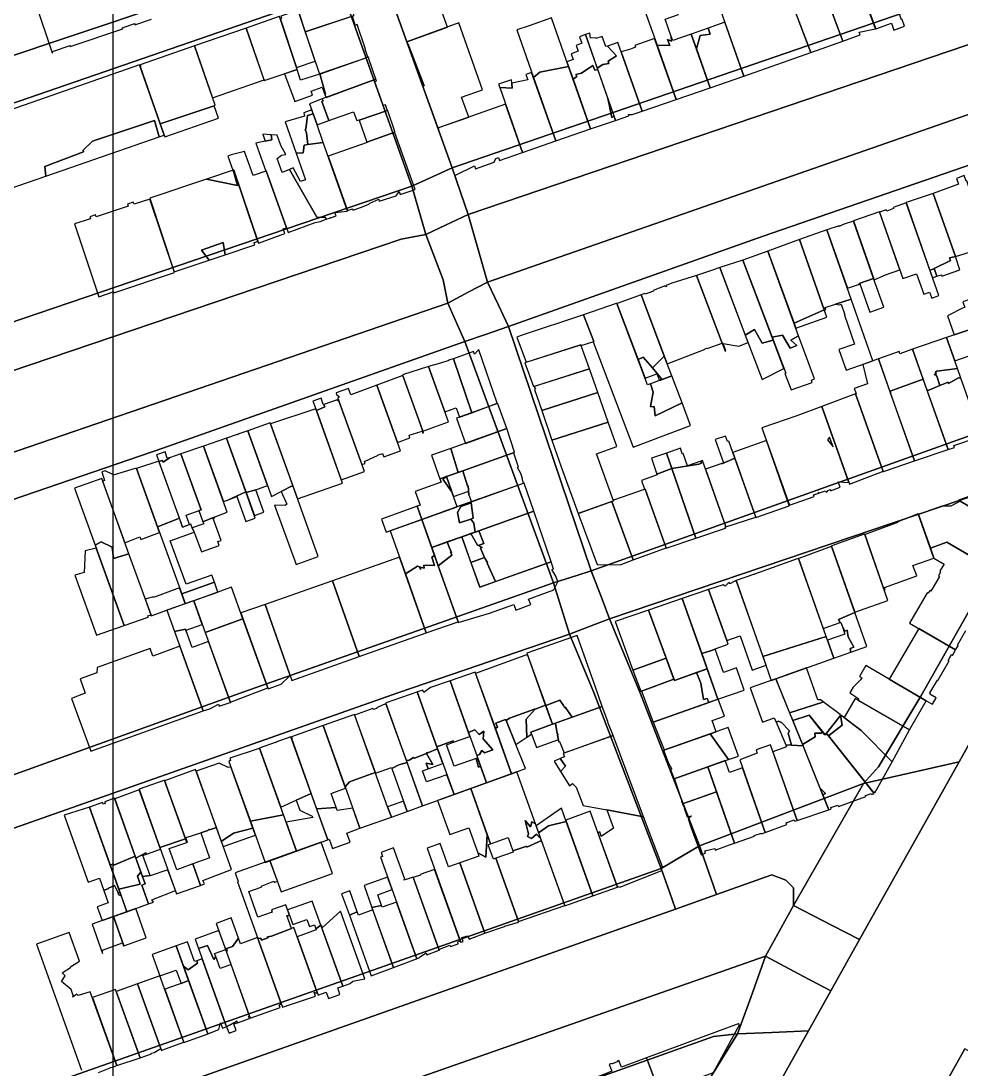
# Model space of a CAD drawing. Header units: metres. Extents: x -192 to 539, y -156 to 372.
# Drawn here: x -14.8 to 136.8, y 11.1 to 180.3 of the extents above; entities that cross this region are included whole.
import ezdxf

# ---------------------------------------------------------------- set-up
doc = ezdxf.new("R2010")
doc.units = ezdxf.units.M

msp = doc.modelspace()

# ---------------------------------------------------------------- linework, layer by layer
at = {"color": 7}
msp.add_lwpolyline([(0, 0), (399, 0), (399, 299), (0, 299)], close=True, dxfattribs=at)
at = {"color": 3}
for points in [[(176.33, 198.41), (166.2, 229.59), (43.32, 188.28), (54.75, 156.58), (176.33, 198.41)], [(34.66, 191.77), (23.58, 223.76), (-97.55, 182.71), (-86.22, 151.22), (34.66, 191.77)], [(-82.69, 144.05), (-72.37, 112.56), (48.25, 153.62), (36.92, 185.35), (-82.69, 144.05)], [(185.23, 169.32), (183.14, 170.36), (180.85, 171.2), (161.66, 165.14), (104.93, 145.53), (63.84, 130.93), (77.19, 91.5), (158.95, 120.71), (165.65, 132.63), (171.12, 142.36), (185.23, 167.44), (185.23, 169.32)], [(71.11, 89.59), (56.79, 128.53), (8.05, 111.32), (-63.04, 86.95), (-57.51, 71.62), (-48.51, 46.94), (21.12, 72), (71.11, 89.59)], [(121.09, 57.2), (123.55, 59.87), (130.38, 71.27), (151.02, 107.78), (80.11, 83.78), (85.12, 71.68), (94.64, 47.15), (121.09, 57.2)], [(88.48, 43.45), (77.61, 71.89), (73.65, 81.28), (46.12, 71.89), (-43.38, 40.38), (-44.82, 38.12), (-31.49, 1.2), (88.48, 43.45)], [(-7.37, -70.5), (-5.68, -75.34), (8.35, -70.5), (80.08, -45.78), (80.69, -37.98), (80.49, -28.96), (82.54, -17.47), (86.43, -7.21), (92.38, 3.25), (100.79, 16.79), (96.89, 16.38), (35.37, -5.57), (-22.87, -26.09), (-7.37, -70.5)]]:
    msp.add_lwpolyline(points, close=True, dxfattribs=at)
at = {"color": 0}
for points in [[(178.97, 189.99), (177.69, 194.09), (176.33, 198.41), (54.75, 156.58), (56.11, 152.62), (57.34, 149.05), (163.6, 185.16), (178.97, 189.99)], [(36.92, 185.35), (35.99, 188.01), (34.66, 191.77), (-86.22, 151.22), (-84.56, 147.86), (-82.69, 144.05), (36.92, 185.35)], [(54.75, 156.58), (43.32, 188.28), (40.29, 186.9), (36.92, 185.35), (48.25, 153.62), (51.1, 154.92), (54.75, 156.58)], [(185.23, 169.32), (187.46, 174.21), (190.1, 179.97), (179.7, 179.71), (60.46, 138.13), (62.22, 134.4), (63.84, 130.93), (104.93, 145.53), (161.66, 165.14), (180.85, 171.2), (183.14, 170.36), (185.23, 169.32)], [(57.34, 149.05), (56.11, 152.62), (54.75, 156.58), (51.1, 154.92), (48.25, 153.62), (49.23, 150.27), (50.52, 145.81), (53.67, 147.3), (57.34, 149.05)], [(50.52, 145.81), (49.23, 150.27), (48.25, 153.62), (-72.37, 112.56), (-71.35, 109.15), (-69.6, 103.25), (-68.34, 106.27), (-43.41, 114.58), (46.49, 145.05), (50.52, 145.81)], [(60.46, 138.13), (57.34, 149.05), (53.67, 147.3), (50.52, 145.81), (53.29, 138.51), (54.05, 134.73), (57.33, 136.47), (60.46, 138.13)], [(63.84, 130.93), (62.22, 134.4), (60.46, 138.13), (57.33, 136.47), (54.05, 134.73), (55.28, 131.93), (56.79, 128.53), (59.94, 129.6), (63.84, 130.93)], [(56.79, 128.53), (55.28, 131.93), (54.05, 134.73), (-64.81, 93.93), (-63.82, 90), (-63.04, 86.95), (8.05, 111.32), (56.79, 128.53)], [(77.19, 91.5), (63.84, 130.93), (59.94, 129.6), (56.79, 128.53), (71.11, 89.59), (74.85, 90.76), (77.19, 91.5)], [(151.02, 107.78), (154.23, 113.01), (158.95, 120.71), (77.19, 91.5), (78.92, 86.94), (80.11, 83.78), (151.02, 107.78)], [(160.3, 102.45), (155.9, 104.98), (151.02, 107.78), (130.38, 71.27), (123.55, 59.87), (121.09, 57.2), (130.14, 59.26), (136.52, 60.71), (142.89, 72.1), (160.3, 102.45)], [(80.11, 83.78), (78.92, 86.94), (77.19, 91.5), (74.85, 90.76), (71.11, 89.59), (72.59, 84.76), (73.65, 81.28), (77.86, 82.91), (80.11, 83.78)], [(73.65, 81.28), (72.59, 84.76), (71.11, 89.59), (21.12, 72), (-48.51, 46.94), (-47.05, 43.45), (-44.82, 38.12), (-43.38, 40.38), (46.12, 71.89), (73.65, 81.28)], [(85.12, 71.68), (80.11, 83.78), (77.86, 82.91), (73.65, 81.28), (77.61, 71.89), (88.48, 43.45), (92.16, 45.66), (94.64, 47.15), (85.12, 71.68)], [(120.48, 32.01), (136.52, 60.71), (130.14, 59.26), (121.09, 57.2), (116.1, 48.48), (109.81, 37.5), (116.07, 34.28), (120.48, 32.01)], [(109.81, 37.5), (116.1, 48.48), (121.09, 57.2), (94.64, 47.15), (96.48, 41.94), (97.42, 39.28), (106.33, 42.43), (108.58, 41.61), (109.81, 40.38), (109.81, 37.5)], [(97.42, 39.28), (96.48, 41.94), (94.64, 47.15), (92.16, 45.66), (88.48, 43.45), (89.81, 39.71), (90.79, 36.93), (97.42, 39.28)], [(90.79, 36.93), (89.81, 39.71), (88.48, 43.45), (-31.49, 1.2), (-30.37, -1.54), (-28.82, -5.37), (90.79, 36.93)], [(120.48, 32.01), (116.07, 34.28), (109.81, 37.5), (105.3, 29.3), (111.43, 26.05), (115.84, 23.71), (120.48, 32.01)], [(100.79, 16.79), (102.91, 22.67), (105.3, 29.3), (-25.33, -16.45), (-24.03, -21.57), (-22.87, -26.09), (35.37, -5.57), (96.89, 16.38), (100.79, 16.79)], [(115.84, 23.71), (111.43, 26.05), (105.3, 29.3), (102.91, 22.67), (100.79, 16.79), (106.34, 17.03), (112.24, 17.29), (115.84, 23.71)], [(90.43, -46.97), (92.38, -29.98), (93.61, -20.95), (97.1, -10.9), (103.25, 1.2), (112.24, 17.29), (106.34, 17.03), (100.79, 16.79), (92.38, 3.25), (86.43, -7.21), (82.54, -17.47), (80.49, -28.96), (80.69, -37.98), (80.08, -45.78), (84.72, -46.31), (90.43, -46.97)], [(115.01, -83.88), (124.25, -83.61), (121.89, -82.76), (120.7, -81.44), (120.46, -78.46), (122.96, -39.06), (123.92, -32.25), (125.23, -27.24), (143.85, 4.07), (147.14, 9), (142.21, 11.75), (137.47, 14.39), (116.37, -23.42), (114.32, -29.36), (112.44, -70.5), (111.95, -79.05), (112.09, -83.97), (115.01, -83.88)]]:
    msp.add_lwpolyline(points, close=True, dxfattribs=at)
at = {"color": 1}
for points in [[(119.9, 193.59), (120.81, 192.06), (121.4, 190.31), (121.27, 190.28), (121.55, 189.56), (121.08, 189.38), (119.8, 188.81), (119.76, 188.94), (119.44, 188.81), (123.08, 178.97), (125.65, 179.91), (126.03, 178.78), (127.75, 179.41), (127.36, 180.5), (127.26, 180.47), (122.37, 194.31), (121.6, 194.28), (121.31, 194.53), (121.41, 194.25), (119.7, 194.12), (119.9, 193.59)], [(112.49, 191.12), (117.78, 177), (120.56, 178.03), (120.42, 178.44), (123.06, 179), (119.44, 188.81), (118.81, 190.47), (118.27, 191.94), (118.12, 191.88), (118.09, 191.97), (112.49, 191.12)], [(89.18, 187.22), (84.57, 185.59), (84.73, 185.41), (84.62, 185.38), (87.8, 176.34), (89.84, 176.31), (89.48, 177.28), (90.12, 177.03), (90.09, 177.78), (89.12, 180.53), (91.27, 181.31), (89.18, 187.22)], [(108.8, 185.28), (104.76, 183.88), (102.7, 185.84), (102.32, 185.62), (101.95, 186.19), (101.26, 185.91), (101.56, 185), (97.52, 183.5), (101.81, 171.34), (112.59, 175.16), (108.8, 185.28)], [(37.41, 184.44), (30.27, 182.06), (30.34, 181.88), (30.11, 182), (29.92, 181.94), (31.05, 178.53), (38.91, 181.16), (38.88, 181.28), (38.78, 181.47), (37.8, 184.5), (37.42, 184.38), (37.41, 184.44)], [(55.91, 184.62), (58.23, 185.5), (58.05, 185.88), (45.76, 181.44), (47.42, 176.91), (53.99, 179.28), (53.13, 181.62), (56.24, 182.75), (55.9, 183.72), (55.96, 183.72), (55.91, 184.62)], [(117.78, 177), (115.18, 183.94), (109.73, 182.78), (112.59, 175.16), (117.78, 177)], [(29.73, 172.44), (26.89, 180.97), (26.81, 181), (21.5, 179.09), (24.42, 170.66), (29.73, 172.44)], [(27.02, 180.56), (29.61, 172.78), (32.63, 173.78), (29.92, 181.94), (27.09, 181.03), (27.21, 180.69), (27.02, 180.56)], [(33.32, 171.69), (41.16, 174.41), (40.69, 175.69), (40.78, 175.72), (39.41, 179.69), (39.11, 179.59), (38.65, 181.06), (31.05, 178.53), (33.32, 171.69)], [(50.21, 169.81), (49.95, 169.84), (52.41, 163), (57.41, 164.75), (56.27, 167.97), (59.66, 169.16), (55.8, 179.94), (47.42, 176.91), (47.53, 176.59), (47.59, 176.62), (50.21, 169.81)], [(73.52, 172.94), (70.77, 180.75), (67.16, 179.5), (65.16, 178.81), (67.85, 171.16), (68.88, 172), (73.52, 172.94)], [(96.39, 178.16), (94.74, 177.91), (94.15, 175.75), (96.37, 169.47), (101.81, 171.34), (98.74, 180.06), (96.06, 179.09), (96.39, 178.16)], [(21.48, 179.12), (13.17, 176.25), (16.08, 167.88), (24.39, 170.75), (21.48, 179.12)], [(78.23, 172.44), (76.25, 178.06), (75.3, 177.72), (75.69, 176.66), (74.75, 176.31), (75.08, 175.38), (73.95, 174.97), (74.28, 174.03), (73.27, 173.66), (74.25, 170.88), (74.84, 171.28), (74.7, 171.62), (75.62, 171.84), (77.43, 173.09), (77.77, 172.31), (78.23, 172.44)], [(78.15, 172.66), (79.03, 173.22), (80.04, 173.38), (79.89, 173.75), (81.27, 174.62), (79.8, 176.22), (79.52, 176.12), (78.94, 177.78), (77.92, 177.44), (77.88, 177.56), (77.05, 177.5), (76.95, 178.31), (76.25, 178.06), (78.15, 172.66)], [(89.48, 177.28), (89.84, 176.31), (87.8, 176.34), (90.89, 167.59), (96.37, 169.47), (93.31, 178.12), (90.34, 177.09), (90.09, 177.78), (90.12, 177.03), (89.48, 177.28)], [(94.74, 177.91), (96.39, 178.16), (96.06, 179.09), (93.31, 178.12), (94.15, 175.75), (94.74, 177.91)], [(16.5, 166.66), (13.17, 176.25), (4.4, 173.19), (4.49, 172.94), (4.4, 172.94), (7.62, 163.66), (16.32, 166.59), (16.5, 166.66)], [(83.81, 165.16), (85.41, 165.72), (81.49, 176.81), (79.8, 176.22), (81.27, 174.62), (79.89, 173.75), (80.04, 173.38), (79.03, 173.22), (78.15, 172.66), (81.12, 164.22), (83.25, 164.97), (83.17, 165.19), (83.81, 165.16)], [(84.33, 176.03), (83.51, 175.69), (82.03, 175.28), (85.41, 165.72), (90.89, 167.59), (87.41, 177.44), (84.23, 176.31), (84.33, 176.03)], [(33.38, 171.72), (34.32, 168.44), (34.21, 168.41), (34.39, 167.91), (42.44, 170.88), (41.31, 174.16), (41.28, 174.28), (41.23, 174.44), (33.38, 171.72)], [(-3.29, 160.84), (6.73, 164.19), (7.49, 161.56), (8.26, 161.84), (4.32, 173.16), (-17.7, 165.5), (-17.62, 165.28), (-18.73, 165.16), (-20.33, 164.59), (-20.34, 164.5), (-16.56, 153.22), (-10.8, 155.22), (-11, 156.75), (-4.72, 159.12), (-4.8, 159.41), (-3.29, 160.84)], [(73.52, 172.94), (68.88, 172), (67.85, 171.16), (71.47, 160.91), (77.08, 162.84), (73.52, 172.94)], [(81.12, 164.22), (80.89, 164.91), (80.52, 164.69), (79.88, 167.78), (78.23, 172.44), (77.77, 172.31), (77.43, 173.09), (75.62, 171.84), (74.7, 171.62), (74.84, 171.28), (74.25, 170.88), (77.08, 162.84), (81.12, 164.22)], [(34.32, 168.44), (33.38, 171.72), (33.32, 171.69), (30.3, 170.69), (29.73, 172.44), (27.69, 171.75), (29.35, 167.25), (32.22, 168.31), (32, 168.91), (33.79, 169.56), (34.21, 168.41), (34.32, 168.44)], [(42.56, 170.53), (42.44, 170.88), (33.79, 167.69), (33.91, 167.38), (33.71, 167.28), (34.87, 164.19), (38.85, 165.59), (39.34, 164.19), (39.73, 164.31), (39.75, 164.25), (44.33, 165.84), (44.27, 165.94), (43.97, 166.72), (43.62, 166.62), (42.29, 170.44), (42.56, 170.53)], [(64.35, 170.22), (64.4, 169.44), (62.41, 169.53), (66.1, 159.03), (71.47, 160.91), (67.57, 171.94), (66.65, 171.62), (66.97, 170.75), (64.35, 170.22)], [(64.4, 169.44), (64.35, 170.22), (64.31, 170.78), (62.22, 170.06), (62.41, 169.53), (64.4, 169.44)], [(33.71, 167.28), (33.91, 167.38), (33.79, 167.69), (31.72, 166.91), (32.95, 163.5), (34.87, 164.19), (33.71, 167.28)], [(80.52, 164.69), (80.89, 164.91), (79.88, 167.78), (80.52, 164.69)], [(7.62, 163.66), (8.36, 161.56), (17.02, 164.56), (16.32, 166.59), (7.62, 163.66)], [(27.78, 164), (29.57, 158.94), (30.73, 159), (30.88, 160.22), (31.47, 160.31), (31.23, 162.19), (31.02, 162.75), (31.16, 162.78), (31.4, 165.03), (32.31, 165.28), (32.09, 165.91), (30.83, 165.44), (30.9, 164.88), (27.78, 164)], [(44.39, 165.78), (44.33, 165.84), (39.75, 164.25), (40.99, 160.72), (45.48, 162.31), (45.48, 162.41), (44.39, 165.78)], [(55.22, 155.28), (55.2, 155.34), (58.35, 156.88), (58.52, 156.41), (61.52, 157.47), (61.78, 158.06), (62.24, 158.22), (62.4, 157.75), (66.1, 159.03), (63.34, 166.84), (52.54, 163.03), (52.57, 162.97), (52.44, 162.91), (55.16, 155.25), (55.22, 155.28)], [(-10.8, 155.22), (7.49, 161.56), (6.73, 164.19), (-3.29, 160.84), (-4.8, 159.41), (-4.72, 159.12), (-11, 156.75), (-10.8, 155.22)], [(31.02, 162.75), (31.23, 162.19), (31.47, 160.31), (33.95, 160.66), (32.95, 163.5), (32.31, 165.28), (31.4, 165.03), (31.16, 162.78), (31.02, 162.75)], [(24.74, 156.09), (28.28, 146.12), (32.63, 147.72), (33.45, 147.91), (34.42, 148.25), (34.33, 148.56), (32.92, 148.59), (28.52, 156.31), (27.32, 155.81), (26.49, 158.06), (27.2, 158.62), (27.91, 158.69), (27.11, 160.16), (26.52, 161.84), (25.54, 161.91), (25.67, 161.06), (24.59, 160.84), (23.06, 160.53), (24.66, 156.03), (24.74, 156.09)], [(25.54, 161.91), (24.18, 161.97), (24.59, 160.84), (25.67, 161.06), (25.54, 161.91)], [(41.48, 150.84), (42.9, 151.5), (42.97, 151.16), (45.73, 152.06), (46.2, 152.72), (46.34, 152.28), (48.77, 153.09), (45.48, 162.22), (45.48, 162.31), (40.99, 160.72), (41.02, 160.66), (34.73, 158.44), (37.84, 149.66), (38.67, 149.94), (38.73, 149.75), (40.11, 150.22), (41.32, 150.72), (41.48, 150.84)], [(19.53, 156.19), (23.47, 144.41), (27.77, 145.94), (27.45, 146.72), (28.01, 146.88), (24.74, 156.09), (24.66, 156.03), (22.62, 155.31), (21.23, 159.19), (19.1, 158.66), (18.55, 158.47), (19.38, 156.16), (19.53, 156.19)], [(28.52, 156.31), (32.92, 148.59), (34.33, 148.56), (34.42, 148.25), (35.11, 148.5), (35.09, 148.56), (35.3, 148.56), (36.02, 148.81), (35.83, 149.34), (37.85, 149.59), (33.95, 160.66), (31.47, 160.31), (30.88, 160.22), (30.73, 159), (29.57, 158.94), (31.09, 154.62), (30.29, 154.34), (29.09, 156.56), (28.52, 156.31)], [(14.31, 143.25), (17.8, 144.5), (18.12, 142.5), (22.91, 144.12), (22.8, 144.53), (23.39, 144.66), (19.53, 156.19), (19.39, 156.16), (20.12, 153.69), (15.08, 154.72), (5.94, 151.66), (9.91, 139.78), (15.54, 141.66), (14.31, 143.25)], [(15.08, 154.72), (20.12, 153.69), (19.39, 156.16), (15.08, 154.72)], [(141.33, 143.91), (137.8, 154.44), (137.7, 154.41), (137.37, 155.31), (136.11, 154.84), (136.44, 153.94), (132.36, 152.41), (135.93, 142.25), (141.33, 143.91)], [(132.52, 140.31), (135.16, 141.59), (135, 142.03), (135.93, 142.25), (132.36, 152.41), (127.98, 150.97), (131.83, 140), (132.52, 140.31)], [(0.05, 136.53), (0.16, 136.41), (9.95, 139.66), (5.98, 151.53), (3.41, 150.69), (3.3, 151), (2.38, 150.69), (2.48, 150.38), (-2.68, 148.66), (-2.79, 148.97), (-3.72, 148.66), (-3.61, 148.34), (-6.19, 147.5), (-2.28, 135.75), (0.05, 136.53)], [(124.78, 149.78), (123.7, 149.41), (127.46, 138.69), (129.68, 139.47), (130.84, 136.16), (131.78, 136.5), (132.12, 135.53), (133.25, 135.94), (128, 150.91), (125.89, 150.16), (125.94, 150), (124.86, 149.56), (124.78, 149.78)], [(119.48, 148), (122.81, 138.5), (124.66, 139.28), (126.96, 140.12), (123.68, 149.47), (119.48, 148)], [(117.84, 147.41), (117.21, 147.09), (117.17, 147.22), (115.2, 146.56), (118.51, 137.16), (120.44, 137.81), (120.41, 137.91), (122.75, 138.69), (119.49, 147.97), (117.84, 147.41)], [(114.79, 133.62), (115.05, 133.69), (114.93, 134.03), (116.57, 134.56), (119.14, 135.34), (115.2, 146.56), (110.8, 144.97), (114.79, 133.62)], [(17.8, 144.5), (14.31, 143.25), (15.54, 141.66), (18.12, 142.5), (17.8, 144.5)], [(114.77, 133.66), (110.8, 144.97), (105.66, 143.09), (109.91, 131.47), (114.77, 133.66)], [(109.3, 127.44), (110.36, 127.91), (109.41, 128.75), (110.63, 129.47), (105.66, 143.09), (101.65, 141.66), (106.35, 129.25), (108.05, 129.53), (109.3, 127.44)], [(135.16, 141.59), (132.52, 140.31), (132.95, 139.06), (133.67, 139.28), (133.77, 139.09), (136.68, 140.12), (135.93, 142.25), (135, 142.03), (135.16, 141.59)], [(98.91, 127), (98.46, 128.19), (100.99, 127.78), (102.5, 128.38), (97.91, 140.47), (97.3, 140.25), (97.21, 140.22), (94.15, 139.19), (98.79, 126.97), (98.91, 127)], [(104.78, 128.28), (106.54, 128.75), (101.65, 141.66), (97.91, 140.47), (102.04, 129.56), (103.52, 130.47), (104.78, 128.28)], [(89.45, 124.94), (95.29, 127.16), (95.78, 127.44), (95.87, 127.38), (98.29, 128.28), (94.15, 139.19), (90.19, 137.94), (89.27, 137.56), (89.3, 137.41), (89.15, 137.34), (89.09, 137.5), (87.17, 136.78), (87.22, 136.66), (85.86, 136.16), (85.82, 136.28), (85.23, 136.06), (89.45, 124.94)], [(132.95, 139.06), (132.52, 140.31), (131.83, 140), (132.24, 138.81), (132.95, 139.06)], [(120.41, 137.91), (120.44, 137.81), (120.52, 137.84), (122.12, 133.28), (124.37, 134.06), (122.75, 138.69), (120.41, 137.91)], [(84.73, 125.62), (85.58, 126.03), (87.05, 124.28), (88.97, 126.19), (85.23, 136.06), (81.35, 134.69), (81.29, 134.69), (84.73, 125.62)], [(122.63, 125.41), (119.14, 135.34), (116.57, 134.56), (117.24, 134.47), (117.5, 134.56), (118.12, 132.81), (118.02, 132.78), (119.66, 128.09), (117.14, 127.22), (118.3, 123.91), (122.63, 125.41)], [(134.68, 132.66), (135.75, 129.59), (139.87, 131.03), (138.36, 135.34), (137.16, 134.91), (137.47, 134.03), (137.21, 133.94), (134.68, 132.66)], [(86.28, 121.53), (81.29, 134.69), (81.23, 134.69), (75.96, 132.84), (77.59, 128.53), (77.49, 128.5), (83.95, 111.5), (93.21, 115), (91.84, 118.62), (87.49, 116.53), (87.31, 118.03), (86.82, 117.97), (86.77, 118.06), (87.16, 120.38), (86.77, 121.72), (86.28, 121.53)], [(110.19, 130.69), (115.2, 132.47), (114.77, 133.66), (109.91, 131.47), (110.19, 130.69)], [(65.88, 129.5), (65.16, 129.25), (66.7, 125.19), (75.51, 128), (75.55, 127.91), (77.59, 128.53), (75.96, 132.84), (65.88, 129.5)], [(108.28, 124.16), (106.54, 128.75), (104.78, 128.28), (103.52, 130.47), (102.04, 129.56), (104.77, 122.38), (108.28, 124.16)], [(139.11, 123.34), (139.19, 123.12), (142.16, 124.06), (139.71, 130.97), (134.52, 129.19), (135.86, 125.41), (139.25, 126.59), (140.25, 123.75), (139.11, 123.34)], [(106.35, 129.25), (108.56, 123.44), (108.41, 123.38), (109.43, 120.72), (112.82, 121.91), (112.7, 122.28), (113.18, 122.5), (110.63, 129.47), (109.41, 128.75), (110.36, 127.91), (109.3, 127.44), (108.05, 129.53), (106.35, 129.25)], [(132.88, 122.94), (132.91, 123), (132.9, 123.06), (132.51, 123.19), (132.83, 123.25), (132.73, 123.56), (132.93, 123.75), (136.29, 124.16), (134.52, 129.19), (129.03, 127.28), (131.41, 120.56), (133.45, 121.41), (132.94, 122.94), (132.88, 122.94)], [(59.07, 127.19), (58.95, 127.12), (58.35, 126.5), (58.2, 126.91), (54.95, 125.75), (57.92, 117.03), (62.03, 118.56), (59.07, 127.19)], [(75.51, 128), (66.45, 125.09), (67.86, 121.25), (76.88, 124.12), (75.51, 128)], [(125.52, 120), (125.43, 120.5), (130.74, 122.44), (129.03, 127.28), (127, 126.56), (126.89, 126.91), (123.51, 125.72), (125.52, 120)], [(52.87, 125.03), (50.94, 124.47), (53.57, 117.19), (55.4, 117.84), (55.95, 116.31), (57.92, 117.03), (54.95, 125.75), (54.16, 125.5), (54.2, 125.44), (52.87, 125.03)], [(88.53, 122.53), (87.05, 124.28), (85.58, 126.03), (84.73, 125.62), (85.87, 122.59), (87.77, 123.34), (88.19, 122.25), (88.35, 122.31), (88.53, 122.53)], [(87.05, 124.28), (88.53, 122.53), (88.35, 122.31), (90.18, 123), (88.97, 126.19), (87.05, 124.28)], [(119.84, 120.09), (124.27, 107.53), (124.34, 107.53), (129.32, 109.28), (123.51, 125.72), (121, 124.84), (121.74, 121.72), (119.61, 120.97), (119.91, 120.12), (119.84, 120.09)], [(50.94, 124.47), (46.75, 123.16), (50.03, 114.06), (54.16, 115.56), (50.94, 124.47)], [(68.2, 120.91), (68.01, 120.81), (69.23, 117.38), (78.24, 120.28), (76.88, 124.12), (67.98, 121.28), (68.2, 120.91)], [(136.84, 122.62), (136.29, 124.16), (132.93, 123.75), (132.73, 123.56), (132.83, 123.25), (132.51, 123.19), (132.9, 123.06), (132.91, 123), (132.88, 122.94), (132.94, 122.94), (133.45, 121.41), (134.78, 121.97), (134.84, 121.78), (136.42, 122.66), (136.84, 122.62)], [(49.99, 113.72), (50.13, 113.78), (46.79, 123.03), (42.59, 121.5), (45.92, 112.25), (47.93, 113), (47.8, 113.41), (49.88, 114.06), (49.99, 113.72)], [(86.82, 117.97), (87.31, 118.03), (87.49, 116.53), (91.84, 118.62), (90.18, 123), (86.77, 121.72), (87.16, 120.38), (86.77, 118.06), (86.82, 117.97)], [(125.43, 120.5), (125.52, 120), (129.32, 109.28), (134.76, 111.09), (130.74, 122.44), (125.43, 120.5)], [(136.84, 122.62), (136.42, 122.66), (134.84, 121.78), (134.78, 121.97), (133.45, 121.41), (131.41, 120.56), (134.76, 111.09), (135.77, 111.44), (135.67, 111.72), (139.53, 113.03), (139.66, 112.72), (139.6, 113.06), (140.2, 112.91), (140.27, 112.94), (136.84, 122.62)], [(36.59, 119.59), (36.32, 119.38), (40.18, 108.66), (40.71, 108.84), (40.59, 109.19), (42.8, 110.16), (42.78, 110.22), (43.18, 110.34), (43.4, 110.41), (43.53, 110.47), (43.71, 109.91), (46.41, 110.91), (42.59, 121.5), (38.38, 119.94), (38.01, 120.94), (36.02, 120.22), (36.09, 120), (36.59, 119.59)], [(78.24, 120.28), (69.23, 117.38), (70.81, 112.59), (79.92, 115.53), (78.24, 120.28)], [(32.83, 117.41), (34.19, 118), (34.06, 118.38), (33.95, 118.34), (33.59, 119.38), (32.27, 118.91), (32.63, 117.91), (32.73, 117.69), (32.83, 117.41)], [(36.3, 118.88), (36.2, 119.12), (34.06, 118.38), (34.19, 118), (32.83, 117.41), (36.85, 106.19), (40.59, 107.53), (36.46, 118.94), (36.3, 118.88)], [(62.11, 118.47), (62.07, 118.5), (55.43, 116.16), (56.88, 112.09), (63.54, 114.47), (62.11, 118.47)], [(124.27, 107.53), (119.84, 120.09), (114.41, 118.03), (118.84, 105.5), (124.18, 107.53), (124.27, 107.53)], [(32.73, 117.69), (25.41, 115.25), (29.77, 103.16), (37.03, 105.66), (32.73, 117.69)], [(109.17, 102.12), (113.14, 103.5), (113.03, 103.78), (113.88, 104.06), (113.83, 104.19), (114, 104.09), (115, 104.41), (115.08, 104.19), (115.27, 104.28), (115.33, 104.5), (115.78, 104.66), (115.79, 104.44), (117.37, 105), (117.05, 105.88), (118.75, 105.75), (114.41, 118.03), (110.33, 116.56), (104.73, 114.59), (109.17, 102.12)], [(29.02, 105.28), (25.36, 115.38), (21.77, 114.12), (25.59, 103.53), (27.14, 104.34), (29.02, 105.28)], [(80.77, 102.81), (78.02, 110.41), (81.32, 111.56), (79.92, 115.53), (70.81, 112.59), (72.34, 108.31), (75.1, 100.75), (80.77, 102.81)], [(20.05, 113.53), (18.31, 112.94), (21.48, 104.16), (23.05, 104.59), (24.96, 105.28), (21.76, 114.12), (20.16, 113.56), (20.19, 113.5), (20.07, 113.47), (20.05, 113.53)], [(55.7, 107.38), (64.73, 110.59), (64.79, 110.69), (63.54, 114.47), (54.51, 111.25), (55.7, 107.38)], [(21.45, 104.25), (18.31, 112.94), (14.6, 111.62), (17.83, 102.72), (18.66, 103), (21.45, 104.25)], [(98.26, 108.78), (100.37, 109.72), (99.41, 112.44), (99.16, 112.41), (98.84, 113.25), (97.2, 112.69), (98.5, 108.94), (98.23, 108.84), (98.26, 108.78)], [(109.14, 102.06), (105.45, 112.53), (100.05, 110.62), (103.76, 100.12), (109.11, 102.03), (109.14, 102.06)], [(115.29, 112.66), (116.2, 111.53), (115.65, 113.09), (115.29, 112.66)], [(8.12, 109.06), (9.13, 109.78), (8.77, 109.69), (8.44, 110.72), (7.06, 110.25), (7.41, 109.22), (7.44, 109.16), (8.02, 109.34), (8.12, 109.06)], [(9.13, 109.78), (8.12, 109.06), (8.02, 109.34), (7.44, 109.16), (11.26, 98.56), (12.38, 98.97), (11.82, 100.5), (14.22, 101.38), (10.96, 110.41), (9.13, 109.78)], [(14.54, 99.41), (16.37, 100.16), (18.45, 101), (14.6, 111.62), (10.96, 110.41), (14.22, 101.38), (13.88, 101.25), (14.54, 99.41)], [(52.77, 106.34), (55.7, 107.38), (54.51, 111.25), (51.43, 110.16), (52.77, 106.34)], [(66.09, 106.41), (65.8, 107.25), (65.3, 108.19), (65.46, 108.25), (64.68, 110.53), (64.73, 110.59), (56.48, 107.66), (57.24, 105.22), (57.3, 105.25), (57.45, 103.81), (57.87, 102.66), (66.25, 105.66), (66.02, 106.41), (66.09, 106.41)], [(89.31, 110.53), (86.88, 109.72), (87.77, 107.12), (90.17, 108.06), (89.31, 110.53)], [(94.88, 109.22), (92.69, 108.47), (92.01, 110.44), (91.88, 110.41), (91.61, 111.34), (89.31, 110.53), (90.17, 108.06), (94.54, 108.72), (94.98, 108.91), (94.88, 109.22)], [(7.41, 109.22), (3.96, 108.09), (3.79, 108.06), (7.2, 98.62), (10.74, 100), (7.41, 109.22)], [(98.88, 98.66), (95.12, 109.31), (94.88, 109.22), (94.98, 108.91), (94.54, 108.72), (90.17, 108.06), (94.04, 96.78), (98.87, 98.41), (98.77, 98.62), (98.88, 98.66)], [(100.37, 109.72), (98.26, 108.78), (98.23, 108.84), (95.61, 107.94), (98.88, 98.62), (103.74, 100.16), (100.37, 109.72)], [(-1.65, 106), (1.95, 96.03), (4.36, 97), (4.5, 96.59), (7.54, 97.69), (3.79, 108.06), (3.62, 108.06), (0.05, 106.94), (0.02, 107.06), (-1.26, 107.66), (-1.8, 107.5), (-1.34, 106.12), (-1.65, 106)], [(54.7, 104.25), (53.22, 106.31), (53.82, 106.72), (52.77, 106.34), (52.95, 105.84), (48.78, 104.34), (49.58, 102.12), (49.09, 101.97), (49.84, 99.81), (55.55, 101.84), (54.7, 104.25)], [(53.22, 106.31), (54.7, 104.25), (53.82, 106.72), (53.22, 106.31)], [(57.45, 103.81), (57.3, 105.25), (57.24, 105.22), (56.48, 107.66), (53.81, 106.72), (54.95, 103.53), (57.27, 104.34), (57.45, 103.81)], [(94.04, 96.78), (90.17, 108.06), (87.77, 107.12), (87.82, 107), (85.3, 106.12), (85.8, 104.69), (85.87, 104.72), (89.27, 95.19), (94.04, 96.78)], [(150.82, 107.97), (136.44, 102.91), (146.37, 97.12), (146.4, 97.16), (148.98, 101.75), (149.05, 101.69), (150.78, 104.84), (150.7, 104.91), (151.35, 106.09), (151.44, 106.06), (151.78, 106.69), (150.82, 107.97)], [(-0.09, 95.34), (0.09, 93.53), (2.59, 94.28), (-1.8, 106.44), (-6.2, 104.88), (-2.88, 95.66), (-1.88, 96.22), (-0.09, 95.34)], [(27.14, 104.34), (28.09, 102.28), (27.78, 102.06), (26.1, 102.09), (29.55, 92.56), (33.14, 93.84), (29.02, 105.28), (27.14, 104.34)], [(56.27, 102.09), (56.16, 101.91), (57.8, 102.5), (58.13, 100.03), (57.75, 99.88), (58.24, 99.19), (58.44, 97.78), (67.91, 101.16), (66.34, 105.69), (56.27, 102.09)], [(21.45, 104.25), (18.66, 103), (20, 103.5), (21.45, 99.47), (22.98, 100.03), (21.45, 104.25)], [(24.36, 100.97), (23.05, 104.59), (21.48, 104.16), (22.83, 100.44), (24.36, 100.97)], [(86.66, 94.28), (89.26, 95.22), (85.87, 104.72), (80.75, 102.91), (80.77, 102.81), (80.52, 102.72), (83.95, 93.31), (86.66, 94.28)], [(44.12, 97.78), (49.84, 99.81), (49.09, 101.97), (43.34, 99.88), (44.12, 97.78)], [(56.16, 101.91), (56.27, 102.09), (49.84, 99.81), (51.44, 95.31), (58.44, 97.78), (58.24, 99.19), (57.75, 99.88), (55.94, 99.25), (55.58, 100.94), (56.16, 101.91)], [(56.16, 101.91), (55.58, 100.94), (55.94, 99.25), (57.75, 99.88), (58.13, 100.03), (57.8, 102.5), (56.16, 101.91)], [(78.16, 92.56), (81.84, 92.5), (83.96, 93.28), (80.52, 102.72), (75.1, 100.75), (78.16, 92.56)], [(140.99, 93.47), (142.23, 92.56), (141.99, 91.81), (143.13, 91.16), (143.18, 91.19), (144.86, 94.25), (144.79, 94.25), (146.33, 97.09), (136.73, 102.75), (135.21, 101.94), (133.77, 101.97), (129.98, 100.62), (131.9, 95.19), (134.56, 96.12), (140.53, 92.66), (140.99, 93.47)], [(11.11, 87.81), (16.38, 89.69), (15.96, 90.84), (11.8, 89.34), (9.26, 96.38), (13.09, 97.75), (12.82, 98.44), (12.59, 99.03), (11.26, 98.56), (10.74, 100), (7.2, 98.62), (11.11, 87.81)], [(16.37, 100.16), (14.54, 99.41), (14.66, 99.09), (12.82, 98.44), (13.09, 97.75), (14.28, 94.59), (17.14, 95.62), (16.92, 96.25), (17.47, 96.44), (16.2, 99.94), (16.41, 100.03), (16.37, 100.16)], [(49.58, 92.12), (50.23, 91.97), (50.19, 92.44), (51.9, 92.38), (51.47, 93.72), (51.9, 94), (49.84, 99.81), (44.73, 98), (47.2, 91.03), (49.16, 92.25), (49.49, 92.16), (49.64, 91.72), (49.58, 92.12)], [(60.09, 93.44), (60.43, 92.88), (60.38, 92.78), (61.73, 89.78), (70.7, 92.97), (67.91, 101.16), (59.04, 98), (59.88, 95.94), (59.09, 95.66), (59.16, 95.5), (59.61, 95.28), (59.31, 95.16), (59.98, 93.66), (60.09, 93.44)], [(124.49, 88.84), (129.7, 90.69), (129.09, 92.38), (132.47, 93.56), (129.95, 100.72), (126.65, 99.41), (126.6, 99.34), (121.38, 97.38), (121.3, 97.38), (124.47, 88.41), (124.62, 88.47), (124.49, 88.84)], [(54.48, 94.59), (54.67, 94.06), (52.48, 92.34), (55.69, 83.28), (55.73, 83.19), (60.79, 84.69), (64.67, 86.09), (65, 85.19), (67.41, 86.06), (67.08, 86.97), (71.14, 88.44), (71.8, 89.72), (71.48, 90.66), (70.8, 91.72), (71.09, 91.81), (70.7, 92.97), (59.2, 88.88), (56.31, 97.03), (53.95, 96.19), (54.29, 95.19), (54.34, 95.25), (54.61, 94.47), (54.48, 94.59)], [(58.95, 95.59), (58.81, 95.66), (57.73, 97.53), (56.31, 97.03), (57.78, 92.88), (59.98, 93.66), (59.31, 95.16), (59.61, 95.28), (59.16, 95.5), (59.09, 95.66), (58.95, 95.59)], [(58.81, 95.66), (58.95, 95.59), (59.09, 95.66), (59.88, 95.94), (59.04, 98), (57.73, 97.53), (58.81, 95.66)], [(125.05, 86.72), (121.3, 97.38), (121.21, 97.41), (115.98, 95.56), (115.94, 95.5), (119.7, 84.84), (125.05, 86.72)], [(-4.48, 94.72), (-4.61, 91.25), (-6.12, 90.81), (-2.62, 81.12), (1.8, 82.69), (-2.7, 95.19), (-4.48, 94.72)], [(5.68, 84.06), (5.62, 84.25), (6.16, 84.41), (2.59, 94.28), (0.09, 93.53), (-0.09, 95.34), (-1.88, 96.22), (-2.88, 95.66), (1.8, 82.69), (5.68, 84.06)], [(54.67, 94.06), (54.48, 94.59), (54.61, 94.47), (54.34, 95.25), (54.29, 95.19), (53.95, 96.19), (51.44, 95.31), (52.48, 92.34), (54.67, 94.06)], [(114.61, 82.19), (117.34, 83.16), (117.08, 83.66), (119.72, 84.78), (115.94, 95.5), (115.89, 95.44), (110.67, 93.53), (110.61, 93.53), (114.61, 82.19)], [(39.73, 77.69), (50.56, 81.5), (46.24, 93.75), (35.41, 89.91), (39.73, 77.69)], [(50.23, 91.97), (49.58, 92.12), (49.64, 91.72), (49.49, 92.16), (49.16, 92.25), (47.2, 91.03), (50.56, 81.5), (55.69, 83.28), (51.9, 94), (51.47, 93.72), (51.9, 92.38), (50.19, 92.44), (50.23, 91.97)], [(60.43, 92.88), (60.09, 93.44), (59.98, 93.66), (57.78, 92.88), (59.2, 88.88), (61.73, 89.78), (60.38, 92.78), (60.43, 92.88)], [(103.46, 90.91), (103.34, 90.94), (100.55, 89.94), (104.88, 77.69), (115.07, 80.91), (110.61, 93.53), (110.55, 93.53), (103.52, 91), (103.46, 90.91)], [(16.38, 89.69), (11.11, 87.81), (11.68, 86.22), (16.95, 88.09), (16.38, 89.69)], [(28.9, 73.84), (39.73, 77.69), (35.41, 89.91), (24.57, 86.09), (28.9, 73.84)], [(98.45, 89.28), (96.12, 88.53), (99.05, 80.25), (101.21, 81.03), (103.16, 75.5), (105.38, 76.28), (100.55, 89.94), (100.23, 89.81), (99.57, 89.41), (99.5, 89.62), (99.25, 89.53), (98.81, 89.06), (98.45, 89.28)], [(6.52, 87.31), (5.23, 86.97), (6.2, 84.25), (11.68, 86.22), (10.77, 88.75), (6.55, 87.22), (6.52, 87.31)], [(20.99, 83.78), (19.16, 88.88), (13.05, 86.69), (14.9, 81.59), (20.99, 83.78)], [(91.88, 87.06), (95.02, 78.16), (96.43, 78.59), (97.2, 78.88), (97.17, 78.94), (99.26, 79.69), (96.12, 88.53), (91.88, 87.06)], [(11.77, 81.81), (11.83, 81.84), (11.8, 81.94), (14.43, 82.88), (13.05, 86.69), (8.72, 85.16), (9.95, 81.72), (11.74, 82.09), (11.77, 81.81)], [(91.88, 87.06), (86.41, 85.16), (90.61, 73.84), (95.89, 75.69), (91.88, 87.06)], [(28.62, 74.62), (24.57, 86.09), (20.66, 84.72), (25.07, 72.5), (27.13, 73.22), (28.62, 74.62)], [(86.4, 85.19), (81.06, 83.34), (83.91, 75.47), (89.27, 77.44), (86.4, 85.19)], [(118.64, 80.84), (119.55, 79.19), (118.96, 78.97), (119.07, 78.38), (121.66, 79.28), (119.72, 84.78), (117.08, 83.66), (117.34, 83.16), (117.45, 83.19), (117.65, 82.62), (118.12, 81.78), (118.45, 81.94), (118.64, 80.84)], [(25.02, 72.66), (20.99, 83.78), (14.9, 81.59), (18.98, 70.28), (19.02, 70.34), (19.27, 70.44), (25.02, 72.66)], [(11.83, 81.84), (11.77, 81.81), (11.74, 82.09), (9.95, 81.72), (14.59, 68.91), (15.65, 69.25), (17.02, 70), (17.14, 69.69), (18.93, 70.25), (18.98, 70.28), (15.44, 80.09), (12.8, 79.16), (11.83, 81.84)], [(119.55, 79.19), (118.64, 80.84), (118.45, 81.94), (118.12, 81.78), (117.65, 82.62), (118.11, 81.31), (115.28, 80.31), (116.31, 77.41), (119.07, 78.38), (118.96, 78.97), (119.55, 79.19)], [(135.3, 78), (135.48, 77.88), (135.98, 78.75), (130.02, 82.22), (125.25, 74.06), (131.23, 70.56), (132.27, 70), (132.85, 71), (131.81, 71.59), (131.93, 71.78), (131.84, 71.84), (133.03, 73.88), (133.12, 73.81), (134.95, 76.97), (134.75, 77.06), (135.3, 78)], [(69.83, 69.81), (72.13, 70.62), (72.73, 69.81), (72.85, 69.47), (72.96, 69.5), (74.13, 67.91), (78.94, 69.62), (77.83, 72.88), (74.92, 81.09), (66.81, 78.22), (69.83, 69.81)], [(116.31, 77.41), (115.07, 80.91), (104.88, 77.69), (106.23, 73.84), (116.31, 77.41)], [(14.59, 68.91), (10.82, 79.34), (6.44, 77.75), (6.01, 78.97), (-2.53, 75.91), (-2.59, 75.06), (-5.29, 74.09), (-4.45, 71.75), (-6.65, 70.94), (-3.56, 62.41), (14.59, 68.91)], [(63.37, 67.5), (63.44, 67.34), (63.97, 67.72), (68.05, 69.19), (68.13, 69.19), (69.82, 69.84), (66.88, 78.03), (58.53, 74.97), (61.73, 66.06), (62.05, 66.31), (61.8, 66.94), (63.37, 67.5)], [(97.2, 78.88), (96.43, 78.59), (95.02, 78.16), (97.62, 70.78), (101.86, 72.28), (100.6, 75.84), (98.52, 75.12), (97.2, 78.88)], [(90.52, 74.06), (89.27, 77.44), (83.91, 75.47), (85.2, 72.09), (85.28, 72.09), (90.52, 74.06)], [(120.22, 70.66), (128.54, 65.84), (131.23, 70.56), (121.5, 76.25), (120.48, 74.47), (120.84, 74.25), (120.64, 73.94), (119.45, 72.72), (118.92, 71.81), (120.38, 70.84), (120.22, 70.66)], [(59.73, 64.38), (61.32, 62.62), (59.96, 62.16), (59.55, 62.53), (59.17, 61.88), (58.71, 61.72), (60.3, 57.28), (64.34, 58.75), (58.45, 75.19), (54.4, 73.75), (57.39, 65.41), (58.42, 65.84), (59.09, 65.09), (59.88, 65.66), (59.73, 64.38)], [(87.2, 67.12), (96.18, 70.28), (95.91, 70.94), (95.31, 70.75), (94.86, 73.41), (94.16, 75.09), (90.61, 73.84), (90.52, 74.06), (85.28, 72.09), (87.2, 67.12)], [(96.18, 70.28), (97.62, 70.78), (95.89, 75.69), (94.16, 75.09), (94.86, 73.41), (95.31, 70.75), (95.91, 70.94), (96.18, 70.28)], [(109.17, 68.62), (114.41, 70.25), (114.63, 70.38), (114.2, 70.72), (113.73, 70.69), (111.91, 75.84), (106.96, 74.09), (109.17, 68.62)], [(54.4, 73.75), (51.24, 72.69), (50.15, 71.88), (50, 72.28), (49.16, 72), (49.11, 71.97), (52.27, 63.12), (54.9, 64.06), (54.98, 63.84), (57.62, 64.78), (54.4, 73.75)], [(109.15, 65.72), (108.95, 65.34), (109.51, 63.38), (111.35, 63.25), (106.96, 74.09), (102.84, 72.62), (104.79, 67.12), (106.72, 67.81), (107.02, 67.12), (107.37, 67.25), (107.88, 67.03), (109.15, 65.72)], [(48.49, 61.41), (48.66, 61.28), (50.6, 62.06), (50.73, 62.22), (50.84, 62.16), (52.4, 62.78), (49.11, 71.97), (49.06, 71.94), (44.12, 70.19), (44.05, 70.12), (47.34, 60.97), (47.71, 60.91), (47.91, 61), (48.49, 61.41)], [(42.58, 69.31), (41.98, 69.12), (41.92, 69.31), (39.01, 68.25), (42.37, 58.84), (44.95, 59.78), (45.01, 59.59), (46.14, 60.19), (47.48, 60.59), (44.05, 70.12), (43.99, 70.06), (43.86, 70), (42.55, 69.41), (42.58, 69.31)], [(66.77, 64.66), (67.56, 65.16), (67.45, 65.47), (70.93, 66.75), (69.82, 69.84), (68.13, 69.19), (66.68, 67.56), (66.77, 64.66)], [(72.13, 70.62), (69.83, 69.81), (70.93, 66.75), (74.13, 67.91), (72.96, 69.5), (72.85, 69.47), (72.73, 69.81), (72.13, 70.62)], [(71.84, 65.03), (71.76, 65), (71.95, 63.94), (72.05, 63.97), (72.84, 62.12), (80.7, 64.94), (79.93, 66.94), (79.86, 67.19), (78.94, 69.62), (71.39, 66.91), (71.7, 65.25), (71.84, 65.03)], [(96.7, 67.38), (98.66, 68.06), (97.68, 70.81), (87.2, 67.12), (88.93, 62.62), (88.91, 62.56), (97.35, 65.53), (96.7, 67.38)], [(114.9, 65.03), (117.38, 68.16), (117.36, 68.31), (114.63, 70.38), (114.41, 70.25), (109.17, 68.62), (109.7, 67.34), (112.34, 68.25), (114.9, 65.03)], [(125.73, 60.69), (128.54, 65.84), (119.77, 70.94), (117.97, 67.84), (120.71, 65.75), (125.73, 60.69)], [(37.46, 56.66), (38.16, 57.47), (42.33, 58.97), (38.98, 68.31), (33.91, 66.53), (37.46, 56.66)], [(63.44, 67.34), (65.02, 63.47), (66.77, 64.66), (66.68, 67.56), (68.13, 69.19), (68.05, 69.19), (63.97, 67.72), (63.44, 67.34)], [(109.7, 67.34), (111.25, 63.5), (113.3, 64.75), (113.27, 65.31), (114.28, 65.34), (114.52, 65.5), (112.34, 68.25), (109.7, 67.34)], [(115.45, 64.91), (117.66, 66.62), (117.38, 68.16), (114.9, 65.03), (115.27, 65.16), (115.45, 64.91)], [(122.8, 55.91), (122.96, 55.69), (125.73, 60.69), (120.71, 65.75), (117.45, 68.25), (117.38, 68.16), (117.66, 66.62), (115.45, 64.91), (122.72, 55.75), (122.8, 55.91)], [(28.8, 64.5), (32.87, 53.12), (36.02, 53.34), (35.2, 55.59), (37.53, 56.44), (33.91, 66.53), (28.84, 64.75), (28.92, 64.53), (28.8, 64.5)], [(63.44, 67.34), (63.37, 67.5), (61.8, 66.94), (62.05, 66.31), (61.73, 66.06), (64.34, 58.75), (66.6, 59.59), (65.02, 63.47), (63.44, 67.34)], [(71.76, 65), (71.84, 65.03), (71.7, 65.25), (71.39, 66.91), (70.93, 66.75), (67.45, 65.47), (68.34, 63), (71.81, 64.25), (71.95, 63.94), (71.76, 65)], [(99.34, 61.06), (100.93, 61.62), (99.3, 66.22), (96.35, 65.19), (99.34, 61.06)], [(108.95, 65.34), (109.15, 65.72), (107.88, 67.03), (107.37, 67.25), (107.02, 67.12), (108.57, 63.44), (109.51, 63.38), (108.95, 65.34)], [(31.98, 55.59), (28.72, 64.72), (26.3, 63.84), (26.31, 63.78), (26.2, 63.81), (23.74, 62.94), (23.68, 62.91), (27.09, 53.38), (29.6, 54.5), (31.98, 55.59)], [(61.32, 62.62), (59.73, 64.38), (59.88, 65.66), (59.09, 65.09), (58.42, 65.84), (57.39, 65.41), (58.71, 61.72), (59.17, 61.88), (59.55, 62.53), (59.96, 62.16), (61.32, 62.62)], [(74.18, 57.19), (74.76, 56.59), (75.86, 53.66), (79.72, 52.94), (85.62, 51.84), (80.7, 64.94), (72.68, 62.06), (72.89, 61.5), (72.16, 61.22), (73.05, 59.97), (72.24, 59.12), (73.7, 56.81), (74.18, 57.19)], [(90.16, 59.53), (89.98, 59.47), (90.51, 58.03), (90.56, 57.97), (99.34, 61.06), (96.35, 65.19), (88.91, 62.56), (88.89, 62.47), (89.58, 60.56), (90.16, 59.53)], [(114.98, 55.56), (114.55, 55.38), (115.52, 52.97), (115.91, 53.09), (115.84, 53.31), (116.99, 53.72), (117.06, 53.5), (121.48, 55.09), (121.43, 55.25), (122.41, 55.59), (122.46, 55.44), (122.7, 55.53), (122.83, 55.59), (115.27, 65.16), (114.89, 65.03), (114.52, 65.5), (114.28, 65.34), (113.27, 65.31), (113.3, 64.75), (111.25, 63.5), (114.09, 56.5), (114.98, 55.56)], [(18.73, 60.75), (22.2, 51.09), (27.55, 52.12), (23.68, 62.91), (23.62, 62.84), (18.85, 61.28), (19, 60.91), (18.73, 60.75)], [(50.6, 62.06), (51.64, 60.28), (50.56, 60.47), (50.88, 59.56), (53.25, 60.41), (52.4, 62.78), (50.84, 62.16), (50.73, 62.22), (50.6, 62.06)], [(52.27, 63.12), (55.05, 55.41), (60.3, 57.28), (59.34, 59.97), (58.98, 59.84), (58.6, 61.25), (55.09, 59.97), (53.85, 63.44), (54.98, 63.84), (54.9, 64.06), (52.27, 63.12)], [(103.98, 62.09), (101.15, 61), (105.27, 49.31), (108.73, 50.59), (108.64, 50.84), (109.91, 51.34), (110.01, 51.09), (110.4, 51.22), (106.09, 63.44), (103.78, 62.62), (103.98, 62.09)], [(109.51, 63.38), (108.57, 63.44), (108.71, 63.09), (106.48, 62.31), (110.4, 51.22), (115.52, 52.97), (115.48, 53.06), (111.35, 63.25), (109.51, 63.38)], [(51.64, 60.28), (50.6, 62.06), (48.66, 61.28), (48.49, 61.41), (47.91, 61), (47.71, 60.91), (47.34, 60.97), (49.98, 53.59), (55.05, 55.41), (53.89, 58.62), (50.61, 57.44), (49.97, 59.22), (50.88, 59.56), (50.56, 60.47), (51.64, 60.28)], [(58.85, 61.34), (58.6, 61.25), (58.98, 59.84), (59.34, 59.97), (58.85, 61.34)], [(72.24, 59.12), (73.05, 59.97), (72.16, 61.22), (71.18, 60.81), (72.24, 59.12)], [(15.52, 49.81), (15.58, 49.72), (16.7, 50.09), (13.34, 59.44), (8.48, 57.69), (8.35, 57.69), (11.93, 47.69), (12.02, 47.72), (11.77, 48.44), (11.83, 48.47), (14.19, 49.25), (15.34, 49.62), (15.52, 49.81)], [(19.45, 49.19), (22.6, 49.97), (19.04, 59.91), (18.62, 59.75), (17.13, 60.5), (13.43, 59.19), (17.49, 47.84), (19.45, 49.19)], [(47.48, 60.59), (46.14, 60.19), (45.01, 59.59), (47.48, 52.69), (49.98, 53.59), (47.48, 60.59)], [(91.72, 54.53), (91.76, 54.41), (91.92, 53.91), (97.38, 55.84), (95.97, 59.88), (90.56, 57.97), (90.62, 57.88), (91.72, 54.53)], [(105.27, 49.31), (101.6, 59.72), (99.47, 58.97), (98.8, 60.88), (95.97, 59.88), (100.31, 47.56), (103.51, 48.69), (103.47, 48.78), (104.63, 49.19), (104.66, 49.09), (105.27, 49.31)], [(11.73, 48.25), (8.35, 57.69), (8.23, 57.66), (4.22, 56.28), (7.58, 46.88), (11.73, 48.25)], [(38.16, 57.47), (37.46, 56.66), (39.86, 49.97), (44.96, 51.78), (44.32, 53.41), (42.33, 58.97), (38.16, 57.47)], [(68.2, 50.66), (65.19, 59.06), (60.3, 57.28), (57.74, 56.38), (60.94, 47.44), (63.76, 48.47), (64.52, 46.34), (66.78, 47.06), (66.8, 46.94), (69.16, 47.97), (68.96, 48.53), (68.88, 48.44), (68.36, 49.03), (67.57, 48.31), (66.91, 48.62), (67.05, 49.09), (66.52, 51.22), (67.38, 50.22), (67.62, 51), (68.2, 50.66)], [(5.33, 46.03), (5.41, 45.78), (7.68, 46.59), (4.25, 56.16), (0.3, 54.72), (3.73, 45.12), (5.33, 46.03)], [(60.18, 45.31), (60.41, 48.91), (57.74, 56.38), (52.39, 54.44), (54.37, 48.94), (57.45, 50.03), (58.89, 46), (60.18, 45.31)], [(93.17, 50.47), (94.91, 45.66), (95.63, 45.97), (95.49, 46.34), (97.1, 46.69), (97.2, 46.44), (99.5, 47.28), (100.31, 47.56), (97.38, 55.84), (91.92, 53.91), (92.1, 53.41), (92.29, 53.28), (92.19, 53.19), (92.68, 51.81), (93.35, 51.97), (92.81, 51.47), (93.15, 50.53), (93.3, 50.66), (93.17, 50.47)], [(114.55, 55.38), (114.98, 55.56), (114.09, 56.5), (114.55, 55.38)], [(-0.44, 44.06), (0.13, 44.16), (0.17, 44.03), (3.6, 45.47), (0.26, 54.81), (-1.29, 54.25), (-1.27, 53.94), (-1.58, 53.88), (-1.67, 54.12), (-3.78, 53.38), (-0.44, 44.06)], [(29.63, 46.28), (34.67, 48.09), (31.98, 55.59), (29.6, 54.5), (30.17, 52.91), (32.14, 51.94), (32.24, 51.69), (27.95, 50.97), (29.63, 46.28)], [(46.9, 54.34), (44.32, 53.41), (44.96, 51.78), (47.48, 52.69), (46.9, 54.34)], [(-1.47, 39.91), (-0.72, 40.25), (-0.68, 40.28), (0.26, 40.72), (0.84, 39.53), (1.14, 39.66), (-3.78, 53.38), (-7.84, 52.06), (-3.97, 41.25), (-2.18, 41.91), (-1.47, 39.91)], [(36.02, 53.34), (32.87, 53.12), (34.67, 48.09), (34.88, 48.19), (35.41, 46.69), (38.27, 47.72), (37.73, 49.19), (39.86, 49.97), (38.7, 53.19), (36.18, 52.84), (36.02, 53.34)], [(70.3, 50.34), (73.15, 51.06), (72.37, 53.22), (68.31, 50.34), (68.7, 49.25), (70.3, 50.34)], [(73.06, 51.28), (77.45, 39.06), (81.41, 40.44), (77.02, 52.72), (73.06, 51.28)], [(79.72, 52.94), (80.77, 50), (78.8, 48.66), (78.55, 49.38), (78.27, 49.25), (81.41, 40.44), (81.73, 40.56), (81.8, 40.44), (88.56, 43.16), (88.41, 43.56), (88.69, 43.72), (85.62, 51.84), (79.72, 52.94)], [(29.63, 46.28), (27.55, 52.12), (22.2, 51.09), (24.56, 44.47), (29.63, 46.28)], [(67.62, 51), (67.38, 50.22), (66.52, 51.22), (67.05, 49.09), (66.91, 48.62), (67.57, 48.31), (68.36, 49.03), (68.88, 48.44), (68.96, 48.53), (68.2, 50.66), (67.62, 51)], [(73.15, 51.06), (70.3, 50.34), (68.7, 49.25), (72.91, 37.47), (77.45, 39.06), (73.15, 51.06)], [(15.58, 49.72), (15.52, 49.81), (15.34, 49.62), (14.19, 49.25), (15.59, 45.19), (15.49, 45.12), (12.91, 44.22), (14.15, 40.75), (14.81, 41), (14.5, 41.56), (19.12, 43.31), (16.7, 50.09), (15.58, 49.72)], [(22.6, 49.97), (19.45, 49.19), (17.49, 47.84), (17.8, 47), (23.01, 48.84), (22.6, 49.97)], [(11.93, 47.69), (11.73, 48.25), (7.58, 46.88), (10.27, 39.38), (14.15, 40.75), (12.91, 44.22), (10.32, 43.28), (9.1, 46.69), (11.93, 47.69)], [(33.62, 47.72), (25.34, 44.75), (27.15, 39.72), (35.44, 42.66), (33.62, 47.72)], [(56.28, 32.34), (57.27, 32.59), (57.5, 32.09), (60.03, 33.03), (56, 44.38), (54.15, 43.72), (52.79, 47.53), (50.69, 46.78), (56.15, 31.53), (56.17, 31.56), (56.52, 31.72), (56.28, 32.34)], [(60.41, 48.91), (60.18, 45.31), (58.89, 46), (59.07, 45.47), (56, 44.38), (60.03, 33.03), (63.18, 34.12), (63.24, 34.19), (65.42, 34.84), (65.43, 34.91), (61.77, 45.12), (61.39, 45), (60.56, 47.31), (60.94, 47.44), (60.41, 48.91)], [(66.8, 46.94), (66.78, 47.06), (64.52, 46.34), (64.59, 46.12), (61.77, 45.12), (65.43, 34.91), (72.91, 37.53), (69.16, 47.97), (66.8, 46.94)], [(5.41, 45.78), (5.33, 46.03), (3.73, 45.12), (4.78, 42.19), (6.02, 42.34), (4.86, 45.59), (5.41, 45.78)], [(50.55, 29.84), (50.65, 29.56), (52.66, 30.31), (48.44, 42.09), (47.16, 41.62), (47.13, 41.69), (47.02, 41.59), (46.98, 41.72), (47.11, 41.75), (45.3, 46.81), (43.27, 46.06), (43.51, 45.41), (43.17, 45.31), (49.05, 28.91), (49.12, 28.97), (49.51, 29.12), (49.49, 29.19), (50.55, 29.84)], [(-0.44, 44.06), (0.97, 40.12), (4.38, 40.97), (4, 42.22), (4.52, 42.91), (3.6, 45.47), (0.17, 44.03), (0.13, 44.16), (-0.44, 44.06)], [(28.82, 33.78), (28.08, 35.91), (28.52, 35.91), (27.9, 37.62), (25.58, 36.81), (25.7, 36.44), (23.4, 35.62), (21.92, 39.75), (23.93, 40.47), (24.09, 40.69), (25.98, 41.44), (26.04, 41.22), (26.55, 41.41), (25.34, 44.75), (19.71, 42.75), (20.22, 41.38), (20.12, 41.34), (23.41, 32.19), (23.85, 32.25), (23.96, 31.91), (24.99, 32.31), (24.94, 32.44), (25.61, 32.56), (28.82, 33.78)], [(4.38, 40.97), (0.97, 40.12), (2.27, 36.5), (5.77, 37.75), (4.67, 40.78), (5.21, 41), (4.52, 42.91), (4, 42.22), (4.38, 40.97)], [(6.27, 38.41), (10.08, 39.91), (8.87, 43.28), (6.04, 42.28), (6.02, 42.34), (4.78, 42.19), (5.21, 41), (4.67, 40.78), (5.77, 37.75), (6.56, 38.03), (6.27, 38.41)], [(48.45, 42.03), (52.66, 30.31), (52.73, 30.34), (52.7, 30.44), (54.38, 31.12), (54.45, 30.91), (55.73, 31.34), (55.66, 31.62), (56.05, 31.78), (51.92, 43.31), (49.6, 42.5), (49.64, 42.41), (48.45, 42.03)], [(-0.72, 40.25), (-1.47, 39.91), (-0.76, 37.94), (-2.55, 37.28), (-1.74, 35.06), (2.27, 36.5), (1.38, 39), (0.98, 39.25), (0.84, 39.53), (0.26, 40.72), (-0.68, 40.28), (-0.72, 40.25)], [(41.8, 37.19), (43.36, 37.5), (42.73, 39.25), (45.05, 40.09), (44.33, 42.06), (40.53, 40.72), (41.8, 37.19)], [(0.98, 39.25), (1.38, 39), (1.14, 39.66), (0.84, 39.53), (0.98, 39.25)], [(38.23, 39.88), (36.91, 39.41), (38.16, 35.94), (39.44, 36.5), (38.23, 39.88)], [(33.55, 34.34), (32.15, 38.22), (28.2, 36.81), (29.05, 34.44), (31.3, 35.25), (31.71, 34.12), (32.51, 34.41), (32.74, 33.75), (33.55, 34.34)], [(43.36, 37.5), (41.8, 37.19), (45.29, 27.5), (48.97, 28.88), (49.05, 28.91), (45.77, 38.06), (43.45, 37.22), (43.36, 37.5)], [(1.56, 31.5), (1.71, 31), (1.77, 31), (0.09, 35.72), (-3.36, 34.47), (-1.66, 29.78), (-1.7, 30.28), (1.56, 31.5)], [(1.77, 31), (5.38, 32.31), (3.7, 37), (0.09, 35.72), (1.77, 31)], [(38.74, 25.28), (40.63, 25.66), (36.71, 36.59), (33.83, 33.94), (33.72, 33.84), (37.08, 24.47), (38.3, 24.94), (38.74, 25.28)], [(38.16, 35.94), (41.69, 26.16), (45.29, 27.5), (41.94, 36.78), (39.63, 35.94), (39.44, 36.5), (38.16, 35.94)], [(19.32, 30.88), (20.26, 32.25), (19.09, 35.5), (16.69, 34.62), (18.3, 30.12), (18.46, 30.19), (18.33, 30.59), (19.32, 30.88)], [(33.03, 23.31), (29.22, 33.94), (28.82, 33.78), (25.61, 32.56), (24.94, 32.44), (24.99, 32.31), (23.96, 31.91), (23.85, 32.25), (23.41, 32.19), (27.38, 21.12), (32.68, 22.88), (32.46, 23.5), (33.03, 23.31)], [(37.08, 24.47), (33.55, 34.34), (32.74, 33.75), (32.8, 33.56), (29.74, 32.47), (33.13, 23.03), (33.21, 23.06), (34.39, 23.5), (34.77, 22.47), (36.64, 23.16), (36.27, 24.19), (37.08, 24.47)], [(33.83, 33.94), (33.45, 34.59), (33.72, 33.84), (33.83, 33.94)], [(15.25, 31.06), (16.3, 28.78), (16.59, 29.28), (16.42, 29.75), (18.21, 30.41), (17.11, 33.47), (13.26, 32.06), (13.8, 30.56), (15.25, 31.06)], [(26.97, 21.03), (26.84, 21.44), (27.17, 21.69), (23.36, 32.34), (20.59, 31.34), (20.26, 32.25), (19.32, 30.88), (18.33, 30.59), (18.46, 30.19), (18.3, 30.12), (22.17, 19.34), (26.97, 21.03)], [(12.22, 25.38), (10.21, 31), (6.36, 29.59), (7.59, 26.16), (10.23, 27.09), (11, 24.94), (12.22, 25.38)], [(11.39, 27.69), (12.17, 27.12), (13.68, 28.22), (13.54, 28.59), (13.16, 28.47), (12.02, 31.62), (10.21, 31), (11.39, 27.69)], [(16.3, 28.78), (15.25, 31.06), (13.8, 30.56), (18.36, 17.94), (20.02, 18.84), (20.12, 18.59), (22.02, 19.28), (21.91, 19.59), (22.06, 19.62), (19.07, 27.97), (17.29, 27.34), (16.59, 29.28), (16.3, 28.78)], [(14.39, 28.91), (13.54, 28.59), (13.68, 28.22), (12.17, 27.12), (11.39, 27.69), (15.3, 16.78), (17.09, 17.47), (17.34, 18.59), (17.68, 17.69), (18.27, 17.91), (18.33, 17.94), (14.39, 28.91)], [(11.43, 15.44), (7.59, 26.16), (3.98, 24.88), (7.83, 14.12), (8.34, 14.34), (11.43, 15.44)], [(15.3, 16.78), (12.22, 25.38), (11, 24.94), (10.51, 24.78), (8.37, 24), (11.45, 15.38), (15.23, 16.75), (15.3, 16.78)], [(0.4, 23.97), (-3.31, 22.66), (0.62, 11.66), (4.38, 12.91), (0.4, 23.97)], [(6.68, 13.78), (7.72, 14.44), (3.98, 24.88), (0.52, 23.62), (4.38, 12.91), (6.25, 13.56), (6.2, 13.69), (6.68, 13.78)], [(20.12, 18.59), (20.02, 18.84), (18.36, 17.94), (18.74, 16.91), (19.91, 17.31), (19.53, 18.38), (20.12, 18.59)], [(96.89, 10.56), (101.09, 18.25), (100.91, 18.38), (86.09, 12.94), (88.18, 7.31), (96.89, 10.56)], [(80.48, 10.78), (79.24, 10.25), (76.13, 9.09), (75.82, 8.97), (75.72, 9.03), (77.78, 3.47), (88.18, 7.31), (86.09, 12.94), (82.08, 11.41), (81.66, 12.47), (81.35, 12.34), (81.38, 12.25), (80.45, 11.91), (80.42, 12), (80.08, 11.84), (80.48, 10.78)]]:
    msp.add_lwpolyline(points, close=True, dxfattribs=at)
at = {"color": 5}
for points in [[(198.67, 191.14), (197.37, 192.7), (190.1, 193.48), (186.08, 192.22), (178.97, 189.99), (163.6, 185.16), (57.34, 149.05), (60.46, 138.13), (179.7, 179.71), (190.1, 179.97), (195.29, 185.16), (198.67, 191.14)], [(54.05, 134.73), (53.29, 138.51), (50.52, 145.81), (46.49, 145.05), (-43.41, 114.58), (-68.34, 106.27), (-69.6, 103.25), (-66.32, 95.44), (-64.81, 93.93), (54.05, 134.73)], [(109.81, 37.5), (109.81, 40.38), (108.58, 41.61), (106.33, 42.43), (97.42, 39.28), (90.79, 36.93), (-28.82, -5.37), (-25.33, -16.45), (105.3, 29.3), (109.81, 37.5)]]:
    msp.add_lwpolyline(points, close=True, dxfattribs=at)
at = {"color": 1}
for points in [[(-12.48, 183.12), (-9.81, 175.12), (-9.7, 175.19), (-9.74, 175.31), (-6.91, 176.28), (-6.88, 176.12), (1.59, 179), (1.5, 179.16), (3.54, 179.84), (3.54, 179.66), (6.25, 180.56)], [(143.13, 91.16), (134.56, 96.12), (131.9, 95.19), (132.47, 93.56), (134.1, 92.62), (133.45, 91.5), (133.53, 91.28), (133.21, 90.72), (133.38, 90.62), (131.98, 88.25), (131.98, 88.25), (131.81, 88.34), (131.55, 87.91), (131.4, 87.97), (128.55, 83.09), (135.98, 78.75), (136.38, 79.44), (136.26, 79.5), (137.62, 81.88)], [(-2.34, 10.56), (-0.42, 11.28), (-0.41, 11.34), (-0.07, 11.41), (0.62, 11.66), (-3.65, 23.59), (-5.62, 23), (-5.84, 23.19), (-6.34, 22.84), (-6.33, 22.78), (-6.5, 22.75), (-6.34, 22.84), (-6.74, 23.94), (-8.31, 25.25), (-7.71, 26.16), (-8.18, 26.62), (-6.83, 27.5), (-6.69, 27.72), (-5.41, 28.5), (-7.07, 33.16), (-12.34, 31.25), (-5.05, 10.91)]]:
    msp.add_lwpolyline(points, dxfattribs=at)
at = {"color": 5}
msp.add_lwpolyline([(142.89, 72.1), (136.52, 60.71), (120.48, 32.01), (115.84, 23.71), (112.24, 17.29), (103.25, 1.2), (97.1, -10.9), (93.61, -20.95), (92.38, -29.98), (90.43, -46.97), (89.08, -58.65), (87.72, -70.5), (87.72, -70.5), (86.76, -88), (86.5, -93.53), (112.09, -83.97), (111.95, -79.05), (112.44, -70.5), (114.32, -29.36), (116.37, -23.42), (137.47, 14.39)], dxfattribs=at)

doc.saveas('drawing.dxf')
